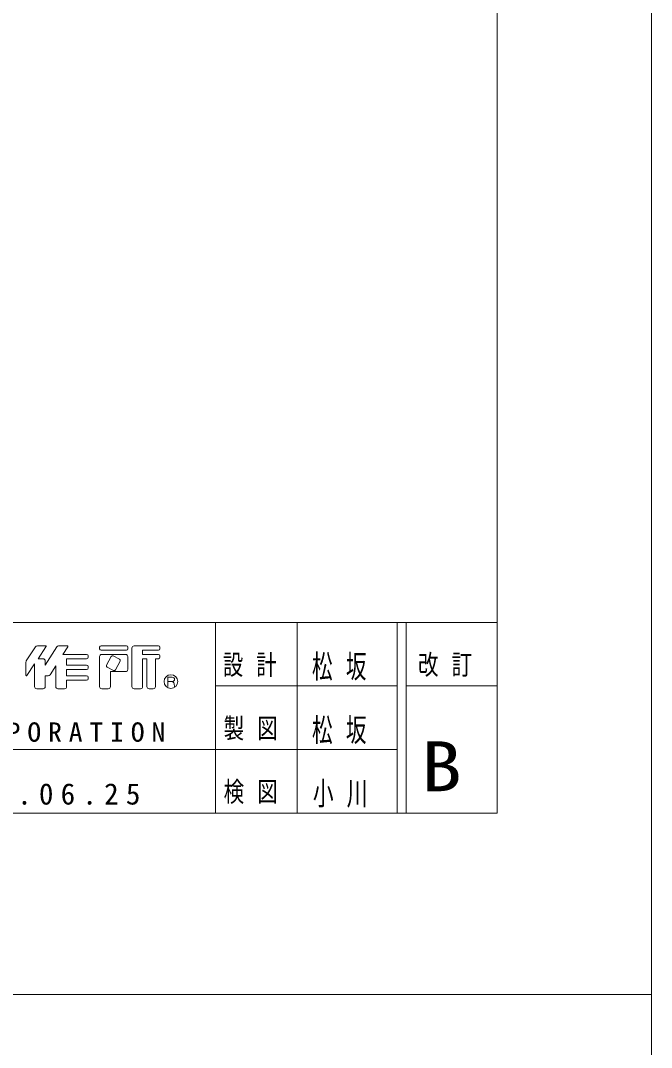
# Model space of a CAD drawing. Units: millimetres on the paper. Extents: x 0 to 420, y -594 to 297.
# Drawn here: x 350.5 to 420, y -302.8 to -189.7 of the extents above; entities that cross this region are included whole.
import ezdxf
from ezdxf.enums import TextEntityAlignment as Align

# ---------------------------------------------------------------- set-up
doc = ezdxf.new("R2010")
doc.units = ezdxf.units.MM
for name, color, linetype, lineweight in [('0_2', 7, 'Continuous', 13), ('FMT', 7, 'Continuous', 13), ('FMT-TXT', 7, 'Continuous', 13)]:
    doc.layers.add(name, color=color, linetype=linetype, lineweight=lineweight)
doc.styles.add('ＭＳ ゴシック', font='')
doc.styles.get('ＭＳ ゴシック').set_extended_font_data('MS Gothic')

msp = doc.modelspace()

# ---------------------------------------------------------------- linework, layer by layer
at = {"layer": '0_2'}
for p, q in [((420, 0), (420, -297)), ((420, -297), (0, -297)), ((0, -297), (420, -297)), ((420, -297), (420, -594))]:
    msp.add_line(p, q, dxfattribs=at)
at = {"layer": 'FMT'}
for p, q in [((403, -20), (403, -277)), ((28, -256), (403, -256)), ((372, -256), (372, -277)), ((381, -256), (381, -277)), ((392, -256), (392, -277)), ((393, -256), (393, -277)), ((372, -263), (392, -263)), ((393, -263), (403, -263)), ((307, -270), (392, -270)), ((403, -277), (28, -277))]:
    msp.add_line(p, q, dxfattribs=at)
at = {"layer": 'FMT-TXT'}
for p, q in [((352.179, -258.689), (351.161, -260.231)), ((353.276, -258.582), (352.379, -258.582)), ((353.329, -258.681), (352.456, -260.002)), ((353.243, -260.723), (354.519, -258.694)), ((355.664, -258.582), (354.722, -258.582)), ((355.188, -259.526), (355.719, -258.68)), ((359.241, -258.89), (359.241, -258.742)), ((359.401, -258.582), (360.14, -258.581)), ((362.178, -259.05), (359.401, -259.05)), ((360.14, -258.581), (362.178, -258.581)), ((362.338, -258.741), (362.338, -258.89)), ((362.797, -263.067), (362.797, -258.822)), ((363.037, -258.582), (363.618, -258.581)), ((363.618, -258.581), (365.704, -258.581)), ((365.704, -259.051), (363.973, -259.053)), ((363.973, -259.053), (363.973, -259.526)), ((365.864, -258.741), (365.864, -258.891)), ((352.456, -260.002), (353.001, -260.002)), ((355.188, -259.526), (357.808, -259.526)), ((357.809, -259.998), (355.605, -260.001)), ((355.605, -260.001), (355.605, -260.705)), ((357.968, -259.686), (357.968, -259.838)), ((359.241, -263.067), (359.241, -259.769)), ((359.481, -259.529), (361.711, -259.528)), ((360.51, -259.742), (360.006, -260.716)), ((360.726, -259.673), (361.425, -260.036)), ((361.711, -259.528), (362.098, -259.528)), ((362.338, -259.768), (362.338, -261.182)), ((363.973, -259.526), (365.704, -259.526)), ((364.444, -259.998), (363.973, -259.998)), ((363.973, -259.998), (363.973, -263.067)), ((364.444, -259.998), (364.444, -263.067)), ((365.704, -259.998), (365.386, -259.998)), ((365.386, -259.998), (365.386, -263.067)), ((365.864, -259.686), (365.864, -259.838)), ((351.121, -260.363), (351.121, -261.81)), ((352.081, -260.571), (351.238, -261.846)), ((352.078, -263.066), (352.081, -260.571)), ((353.241, -260.241), (353.243, -260.723)), ((353.779, -261.775), (354.403, -260.779)), ((354.403, -263.067), (354.403, -260.779)), ((355.605, -260.705), (357.808, -260.705)), ((357.808, -261.178), (355.605, -261.179)), ((355.605, -261.179), (355.605, -261.888)), ((357.968, -260.865), (357.968, -261.018)), ((360.074, -260.931), (360.774, -261.294)), ((361.494, -260.251), (360.99, -261.225)), ((353.243, -261.888), (353.575, -261.888)), ((353.243, -261.888), (353.243, -263.067)), ((355.605, -261.888), (357.808, -261.888)), ((357.808, -262.36), (355.605, -262.362)), ((355.605, -262.362), (355.605, -263.067)), ((357.968, -262.048), (357.968, -262.2)), ((362.097, -261.422), (360.421, -261.419)), ((360.421, -261.419), (360.421, -263.067)), ((366.738, -262.033), (367.24, -262.033)), ((366.738, -262.033), (366.738, -263.059)), ((353.003, -263.307), (352.318, -263.307)), ((355.365, -263.307), (354.643, -263.307)), ((360.181, -263.307), (359.481, -263.307)), ((363.733, -263.307), (363.037, -263.307)), ((365.146, -263.307), (364.684, -263.307)), ((366.738, -262.522), (367.24, -262.522)), ((367.434, -262.742), (367.48, -263.113))]:
    msp.add_line(p, q, dxfattribs=at)
msp.add_circle((367.088, -262.52), 0.754, dxfattribs=at)
for centre, radius, start, end in [((352.379, -258.822), 0.24, 90, 146.54759), ((353.276, -258.646), 0.064, 326.54759, 90), ((354.722, -258.822), 0.24, 90, 147.84335), ((355.664, -258.646), 0.064, 327.92885, 90), ((359.401, -258.742), 0.16, 90.05288, 180), ((359.401, -258.89), 0.16, 180, 270), ((362.178, -258.741), 0.16, 0, 90), ((362.178, -258.89), 0.16, 270, 0), ((363.037, -258.822), 0.24, 90.05785, 180), ((365.704, -258.741), 0.16, 0, 90), ((365.704, -258.891), 0.16, 270.09318, 0), ((351.361, -260.363), 0.24, 146.54759, 180), ((353.001, -260.242), 0.24, 0.22118, 90), ((357.808, -259.686), 0.16, 0, 90), ((357.808, -259.838), 0.16, 270.09712, 0), ((359.481, -259.769), 0.24, 90.00511, 180), ((360.652, -259.816), 0.16, 62.62013, 152.62013), ((361.352, -260.178), 0.16, 332.62013, 62.62013), ((362.098, -259.768), 0.24, 0, 90), ((365.704, -259.686), 0.16, 0, 90), ((365.704, -259.838), 0.16, 270.11571, 0), ((357.808, -260.865), 0.16, 0, 90), ((357.808, -261.018), 0.16, 270.01374, 0), ((360.148, -260.789), 0.16, 152.62013, 242.62013), ((360.847, -261.152), 0.16, 242.62013, 332.62013), ((362.098, -261.182), 0.24, 269.89827, 0), ((351.185, -261.81), 0.064, 180, 326.54759), ((353.575, -261.648), 0.24, 270, 327.92885), ((357.808, -262.048), 0.16, 0, 90), ((357.808, -262.2), 0.16, 270.05257, 0), ((367.24, -262.278), 0.245, 270, 90), ((352.318, -263.067), 0.24, 179.94735, 270), ((353.003, -263.067), 0.24, 270, 0), ((354.643, -263.067), 0.24, 179.98916, 270), ((355.365, -263.067), 0.24, 270, 0), ((359.481, -263.067), 0.24, 180, 270), ((360.181, -263.067), 0.24, 270, 0), ((363.037, -263.067), 0.24, 180, 270), ((363.733, -263.067), 0.24, 270, 0), ((364.684, -263.067), 0.24, 180, 270), ((365.146, -263.067), 0.24, 270, 0), ((367.186, -262.772), 0.25, 7.06977, 90)]:
    msp.add_arc(centre, radius, start, end, dxfattribs=at)

# ---------------------------------------------------------------- texts
at = {"layer": 'FMT-TXT', "style": 'ＭＳ ゴシック', "width": 1.2}
msp.add_text('B', height=5.499, dxfattribs=at).set_placement((394.625, -276.25), align=Align.BOTTOM_LEFT)
at = {"layer": 'FMT-TXT', "attachment_point": 7, "style": 'ＭＳ ゴシック'}
for s, insert, char_height in [('\\T1.64;\\W0.75;設計', (372.8, -262), 2.199), ('\\T1.64;\\W0.65;松坂', (382.615, -262.417), 2.566), ('\\T1.64;\\W0.75;改訂', (394.3, -262), 2.199), ('\\T1.5;\\W1.05;NAKAMURA\\~MFG.\\~CORPORATION', (310.279, -269.175), 2.126), ('\\T1.64;\\W0.75;製図', (372.9, -269), 2.199), ('\\T1.64;\\W0.65;松坂', (382.615, -269.417), 2.566), ('\\T1.5;2013.06.25', (340.584, -276.104), 2.346), ('\\T1.64;\\W0.75;検図', (372.9, -276), 2.199), ('\\T1.64;\\W0.65;小川', (382.72, -276.417), 2.566)]:
    msp.add_mtext(s, dxfattribs=dict(at, insert=insert, char_height=char_height))

doc.saveas('drawing.dxf')
